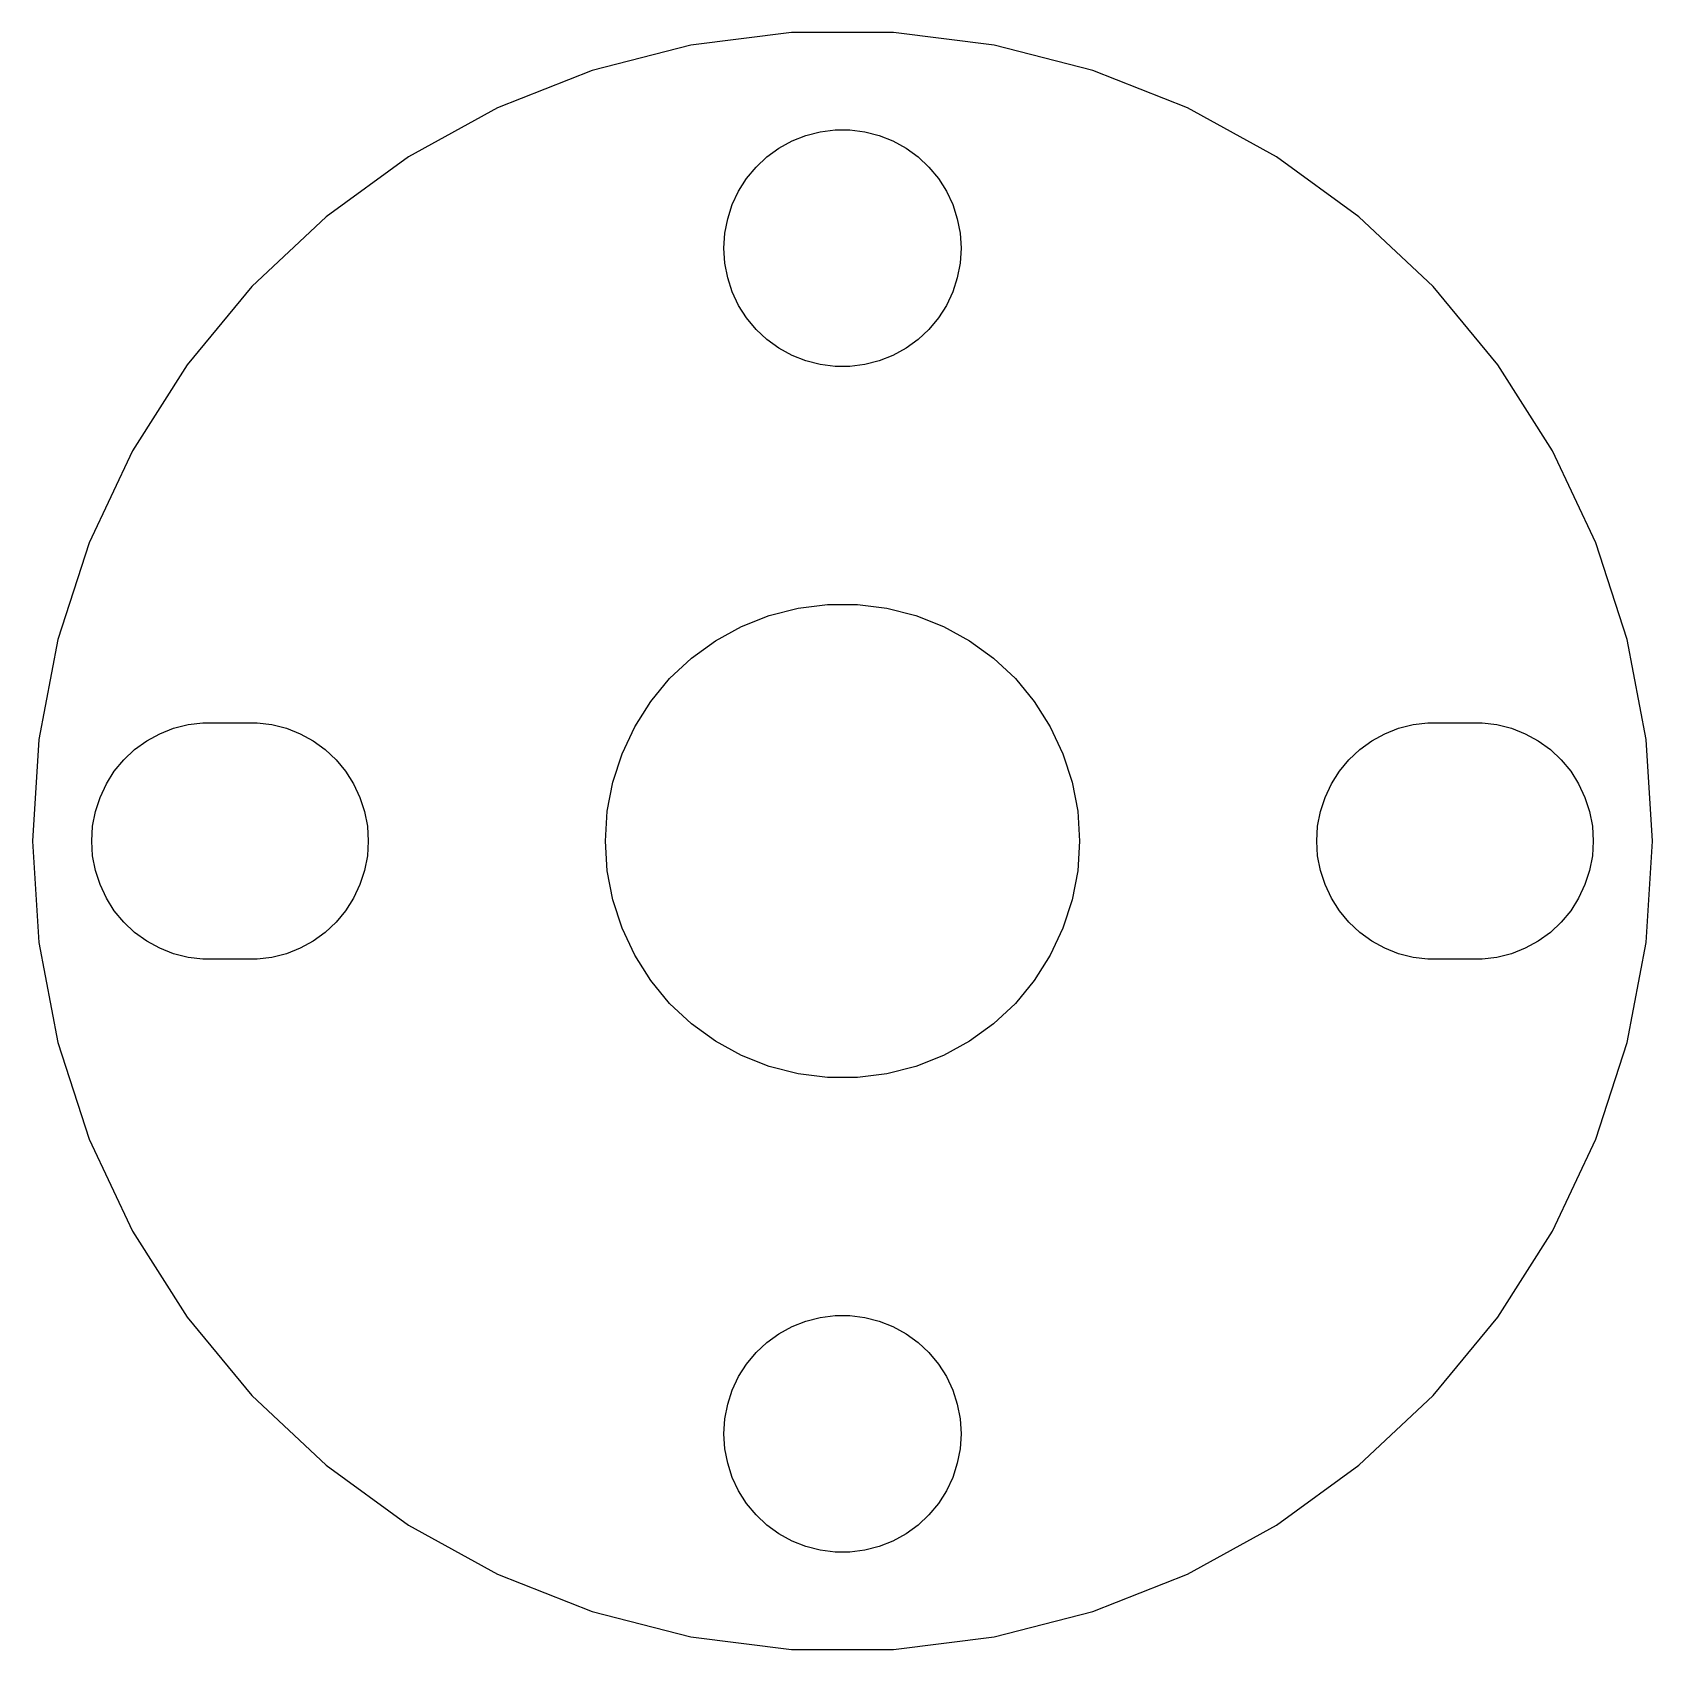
# Model space of a CAD drawing. Header units: metres. Extents: x -10 to 10, y -10 to 450.
# Drawn here: x -10.25 to 10.25, y 319.77 to 340.23 of the extents above; entities that cross this region are included whole.
import ezdxf

# ---------------------------------------------------------------- set-up
doc = ezdxf.new("R2010")
doc.units = ezdxf.units.M

msp = doc.modelspace()

# ---------------------------------------------------------------- linework, layer by layer
for p, q in [((-0.6436, 340.23), (-1.92065, 340.068)), ((0.6436, 340.23), (-0.6436, 340.23)), ((1.92065, 340.068), (0.6436, 340.23)), ((-1.92065, 340.068), (-3.16742, 339.748)), ((3.16742, 339.748), (1.92065, 340.068)), ((-3.16742, 339.748), (-4.36423, 339.274)), ((4.36423, 339.274), (3.16742, 339.748)), ((-4.36423, 339.274), (-5.49222, 338.654)), ((5.49222, 338.654), (4.36423, 339.274)), ((-0.638657, 338.857), (-0.463516, 338.927)), ((-0.463516, 338.927), (-0.281067, 338.973)), ((-0.281067, 338.973), (-0.094177, 338.997)), ((-0.094177, 338.997), (0.094177, 338.997)), ((0.094177, 338.997), (0.281067, 338.973)), ((0.281067, 338.973), (0.463516, 338.927)), ((0.463516, 338.927), (0.638657, 338.857)), ((-0.956131, 338.656), (-0.803726, 338.766)), ((-0.803726, 338.766), (-0.638657, 338.857)), ((0.638657, 338.857), (0.803726, 338.766)), ((0.803726, 338.766), (0.956131, 338.656)), ((-5.49222, 338.654), (-6.53358, 337.898)), ((-1.21352, 338.382), (-1.09344, 338.527)), ((-1.09344, 338.527), (-0.956131, 338.656)), ((0.956131, 338.656), (1.09344, 338.527)), ((1.09344, 338.527), (1.21352, 338.382)), ((6.53358, 337.898), (5.49222, 338.654)), ((-1.31445, 338.223), (-1.21352, 338.382)), ((1.21352, 338.382), (1.31445, 338.223)), ((-1.45287, 337.873), (-1.39465, 338.052)), ((-1.39465, 338.052), (-1.31445, 338.223)), ((1.31445, 338.223), (1.39465, 338.052)), ((1.39465, 338.052), (1.45287, 337.873)), ((-6.53358, 337.898), (-7.47192, 337.017)), ((-1.48816, 337.688), (-1.45287, 337.873)), ((1.45287, 337.873), (1.48816, 337.688)), ((7.47192, 337.017), (6.53358, 337.898)), ((-1.5, 337.5), (-1.48816, 337.688)), ((1.48816, 337.688), (1.5, 337.5)), ((-1.48816, 337.312), (-1.5, 337.5)), ((1.5, 337.5), (1.48816, 337.312)), ((-1.45287, 337.127), (-1.48816, 337.312)), ((1.48816, 337.312), (1.45287, 337.127)), ((-1.39465, 336.948), (-1.45287, 337.127)), ((1.45287, 337.127), (1.39465, 336.948)), ((-7.47192, 337.017), (-8.29242, 336.025)), ((-1.31445, 336.777), (-1.39465, 336.948)), ((1.39465, 336.948), (1.31445, 336.777)), ((8.29242, 336.025), (7.47192, 337.017)), ((-1.21352, 336.618), (-1.31445, 336.777)), ((-1.09344, 336.473), (-1.21352, 336.618)), ((1.21352, 336.618), (1.09344, 336.473)), ((1.31445, 336.777), (1.21352, 336.618)), ((-0.956131, 336.344), (-1.09344, 336.473)), ((1.09344, 336.473), (0.956131, 336.344)), ((-0.803726, 336.234), (-0.956131, 336.344)), ((-0.638657, 336.143), (-0.803726, 336.234)), ((0.803726, 336.234), (0.638657, 336.143)), ((0.956131, 336.344), (0.803726, 336.234)), ((-8.29242, 336.025), (-8.98213, 334.938)), ((-0.463516, 336.073), (-0.638657, 336.143)), ((-0.281067, 336.027), (-0.463516, 336.073)), ((-0.094177, 336.003), (-0.281067, 336.027)), ((0.094177, 336.003), (-0.094177, 336.003)), ((0.281067, 336.027), (0.094177, 336.003)), ((0.463516, 336.073), (0.281067, 336.027)), ((0.638657, 336.143), (0.463516, 336.073)), ((8.98213, 334.938), (8.29242, 336.025)), ((-8.98213, 334.938), (-9.5302, 333.773)), ((9.5302, 333.773), (8.98213, 334.938)), ((-9.5302, 333.773), (-9.92796, 332.549)), ((9.92796, 332.549), (9.5302, 333.773)), ((-0.927048, 332.853), (-0.562134, 332.947)), ((-0.562134, 332.947), (-0.18837, 332.994)), ((-0.18837, 332.994), (0.18837, 332.994)), ((0.18837, 332.994), (0.562134, 332.947)), ((0.562134, 332.947), (0.927048, 332.853)), ((-1.27733, 332.714), (-0.927048, 332.853)), ((0.927048, 332.853), (1.27733, 332.714)), ((-9.92796, 332.549), (-10.1692, 331.285)), ((-1.91226, 332.312), (-1.60747, 332.533)), ((-1.60747, 332.533), (-1.27733, 332.714)), ((1.27733, 332.714), (1.60747, 332.533)), ((1.60747, 332.533), (1.91226, 332.312)), ((10.1692, 331.285), (9.92796, 332.549)), ((-2.1869, 332.054), (-1.91226, 332.312)), ((1.91226, 332.312), (2.1869, 332.054)), ((-2.42705, 331.763), (-2.1869, 332.054)), ((2.1869, 332.054), (2.42705, 331.763)), ((-2.62891, 331.445), (-2.42705, 331.763)), ((2.42705, 331.763), (2.62891, 331.445)), ((-8.28107, 331.473), (-8.09418, 331.497)), ((-8.09418, 331.497), (-7.40581, 331.497)), ((-7.40581, 331.497), (-7.21892, 331.473)), ((7.21892, 331.473), (7.40581, 331.497)), ((7.40581, 331.497), (8.09418, 331.497)), ((8.09418, 331.497), (8.28107, 331.473)), ((-10.1692, 331.285), (-10.25, 330)), ((-8.80373, 331.266), (-8.63866, 331.357)), ((-8.63866, 331.357), (-8.46352, 331.427)), ((-8.46352, 331.427), (-8.28107, 331.473)), ((-7.21892, 331.473), (-7.03647, 331.427)), ((-7.03647, 331.427), (-6.86133, 331.357)), ((-6.86133, 331.357), (-6.69626, 331.266)), ((-2.78932, 331.104), (-2.62891, 331.445)), ((2.62891, 331.445), (2.78932, 331.104)), ((6.69626, 331.266), (6.86133, 331.357)), ((6.86133, 331.357), (7.03647, 331.427)), ((7.03647, 331.427), (7.21892, 331.473)), ((8.28107, 331.473), (8.46352, 331.427)), ((8.46352, 331.427), (8.63866, 331.357)), ((8.63866, 331.357), (8.80373, 331.266)), ((10.25, 330), (10.1692, 331.285)), ((-9.09344, 331.027), (-8.95613, 331.156)), ((-8.95613, 331.156), (-8.80373, 331.266)), ((-6.69626, 331.266), (-6.54385, 331.156)), ((-6.54385, 331.156), (-6.40654, 331.027)), ((-2.90575, 330.746), (-2.78932, 331.104)), ((2.78932, 331.104), (2.90575, 330.746)), ((6.40654, 331.027), (6.54385, 331.156)), ((6.54385, 331.156), (6.69626, 331.266)), ((8.80373, 331.266), (8.95613, 331.156)), ((8.95613, 331.156), (9.09344, 331.027)), ((-9.31445, 330.723), (-9.21352, 330.882)), ((-9.21352, 330.882), (-9.09344, 331.027)), ((-6.40654, 331.027), (-6.28647, 330.882)), ((-6.28647, 330.882), (-6.18553, 330.723)), ((6.18553, 330.723), (6.28647, 330.882)), ((6.28647, 330.882), (6.40654, 331.027)), ((9.09344, 331.027), (9.21352, 330.882)), ((9.21352, 330.882), (9.31445, 330.723)), ((-9.39465, 330.552), (-9.31445, 330.723)), ((-6.18553, 330.723), (-6.10533, 330.552)), ((-2.97633, 330.376), (-2.90575, 330.746)), ((2.90575, 330.746), (2.97633, 330.376)), ((6.10533, 330.552), (6.18553, 330.723)), ((9.31445, 330.723), (9.39465, 330.552)), ((-9.45287, 330.373), (-9.39465, 330.552)), ((-6.10533, 330.552), (-6.04712, 330.373)), ((6.04712, 330.373), (6.10533, 330.552)), ((9.39465, 330.552), (9.45287, 330.373)), ((-9.48816, 330.188), (-9.45287, 330.373)), ((-6.04712, 330.373), (-6.01183, 330.188)), ((-3, 330), (-2.97633, 330.376)), ((2.97633, 330.376), (3, 330)), ((6.01183, 330.188), (6.04712, 330.373)), ((9.45287, 330.373), (9.48816, 330.188)), ((-9.5, 330), (-9.48816, 330.188)), ((-6.01183, 330.188), (-6, 330)), ((6, 330), (6.01183, 330.188)), ((9.48816, 330.188), (9.5, 330)), ((-10.25, 330), (-10.1692, 328.715)), ((-9.48816, 329.812), (-9.5, 330)), ((-6, 330), (-6.01183, 329.812)), ((-2.97633, 329.624), (-3, 330)), ((3, 330), (2.97633, 329.624)), ((6.01183, 329.812), (6, 330)), ((9.5, 330), (9.48816, 329.812)), ((10.1692, 328.715), (10.25, 330)), ((-9.45287, 329.627), (-9.48816, 329.812)), ((-6.01183, 329.812), (-6.04712, 329.627)), ((6.04712, 329.627), (6.01183, 329.812)), ((9.48816, 329.812), (9.45287, 329.627)), ((-9.39465, 329.448), (-9.45287, 329.627)), ((-9.31445, 329.277), (-9.39465, 329.448)), ((-6.10533, 329.448), (-6.18553, 329.277)), ((-6.04712, 329.627), (-6.10533, 329.448)), ((-2.90575, 329.254), (-2.97633, 329.624)), ((2.97633, 329.624), (2.90575, 329.254)), ((6.10533, 329.448), (6.04712, 329.627)), ((6.18553, 329.277), (6.10533, 329.448)), ((9.39465, 329.448), (9.31445, 329.277)), ((9.45287, 329.627), (9.39465, 329.448)), ((-9.21352, 329.118), (-9.31445, 329.277)), ((-6.18553, 329.277), (-6.28647, 329.118)), ((-2.78932, 328.896), (-2.90575, 329.254)), ((2.90575, 329.254), (2.78932, 328.896)), ((6.28647, 329.118), (6.18553, 329.277)), ((9.31445, 329.277), (9.21352, 329.118)), ((-9.09344, 328.973), (-9.21352, 329.118)), ((-6.28647, 329.118), (-6.40654, 328.973)), ((6.40654, 328.973), (6.28647, 329.118)), ((9.21352, 329.118), (9.09344, 328.973)), ((-8.95613, 328.844), (-9.09344, 328.973)), ((-8.80373, 328.734), (-8.95613, 328.844)), ((-6.54385, 328.844), (-6.69626, 328.734)), ((-6.40654, 328.973), (-6.54385, 328.844)), ((-2.62891, 328.555), (-2.78932, 328.896)), ((2.78932, 328.896), (2.62891, 328.555)), ((6.54385, 328.844), (6.40654, 328.973)), ((6.69626, 328.734), (6.54385, 328.844)), ((8.95613, 328.844), (8.80373, 328.734)), ((9.09344, 328.973), (8.95613, 328.844)), ((-10.1692, 328.715), (-9.92796, 327.451)), ((-8.63866, 328.643), (-8.80373, 328.734)), ((-8.46352, 328.573), (-8.63866, 328.643)), ((-6.86133, 328.643), (-7.03647, 328.573)), ((-6.69626, 328.734), (-6.86133, 328.643)), ((6.86133, 328.643), (6.69626, 328.734)), ((7.03647, 328.573), (6.86133, 328.643)), ((8.63866, 328.643), (8.46352, 328.573)), ((8.80373, 328.734), (8.63866, 328.643)), ((9.92796, 327.451), (10.1692, 328.715)), ((-8.28107, 328.527), (-8.46352, 328.573)), ((-8.09418, 328.503), (-8.28107, 328.527)), ((-7.40581, 328.503), (-8.09418, 328.503)), ((-7.21892, 328.527), (-7.40581, 328.503)), ((-7.03647, 328.573), (-7.21892, 328.527)), ((-2.42705, 328.237), (-2.62891, 328.555)), ((2.62891, 328.555), (2.42705, 328.237)), ((7.21892, 328.527), (7.03647, 328.573)), ((7.40581, 328.503), (7.21892, 328.527)), ((8.09418, 328.503), (7.40581, 328.503)), ((8.28107, 328.527), (8.09418, 328.503)), ((8.46352, 328.573), (8.28107, 328.527)), ((-2.1869, 327.946), (-2.42705, 328.237)), ((2.42705, 328.237), (2.1869, 327.946)), ((-1.91226, 327.688), (-2.1869, 327.946)), ((2.1869, 327.946), (1.91226, 327.688)), ((-1.60747, 327.467), (-1.91226, 327.688)), ((1.91226, 327.688), (1.60747, 327.467)), ((-9.92796, 327.451), (-9.5302, 326.227)), ((-1.27733, 327.286), (-1.60747, 327.467)), ((1.60747, 327.467), (1.27733, 327.286)), ((9.5302, 326.227), (9.92796, 327.451)), ((-0.927048, 327.147), (-1.27733, 327.286)), ((1.27733, 327.286), (0.927048, 327.147)), ((-0.562134, 327.053), (-0.927048, 327.147)), ((-0.18837, 327.006), (-0.562134, 327.053)), ((0.18837, 327.006), (-0.18837, 327.006)), ((0.562134, 327.053), (0.18837, 327.006)), ((0.927048, 327.147), (0.562134, 327.053)), ((-9.5302, 326.227), (-8.98213, 325.062)), ((8.98213, 325.062), (9.5302, 326.227)), ((-8.98213, 325.062), (-8.29242, 323.975)), ((8.29242, 323.975), (8.98213, 325.062)), ((-8.29242, 323.975), (-7.47192, 322.983)), ((-0.638657, 323.857), (-0.463516, 323.927)), ((-0.463516, 323.927), (-0.281067, 323.973)), ((-0.281067, 323.973), (-0.094177, 323.997)), ((-0.094177, 323.997), (0.094177, 323.997)), ((0.094177, 323.997), (0.281067, 323.973)), ((0.281067, 323.973), (0.463516, 323.927)), ((0.463516, 323.927), (0.638657, 323.857)), ((7.47192, 322.983), (8.29242, 323.975)), ((-0.956131, 323.656), (-0.803726, 323.766)), ((-0.803726, 323.766), (-0.638657, 323.857)), ((0.638657, 323.857), (0.803726, 323.766)), ((0.803726, 323.766), (0.956131, 323.656)), ((-1.21352, 323.382), (-1.09344, 323.527)), ((-1.09344, 323.527), (-0.956131, 323.656)), ((0.956131, 323.656), (1.09344, 323.527)), ((1.09344, 323.527), (1.21352, 323.382)), ((-1.31445, 323.223), (-1.21352, 323.382)), ((1.21352, 323.382), (1.31445, 323.223)), ((-1.39465, 323.052), (-1.31445, 323.223)), ((1.31445, 323.223), (1.39465, 323.052)), ((-7.47192, 322.983), (-6.53358, 322.102)), ((-1.45287, 322.873), (-1.39465, 323.052)), ((1.39465, 323.052), (1.45287, 322.873)), ((6.53358, 322.102), (7.47192, 322.983)), ((-1.5, 322.5), (-1.48816, 322.688)), ((-1.48816, 322.688), (-1.45287, 322.873)), ((1.45287, 322.873), (1.48816, 322.688)), ((1.48816, 322.688), (1.5, 322.5)), ((-1.48816, 322.312), (-1.5, 322.5)), ((1.5, 322.5), (1.48816, 322.312)), ((-1.45287, 322.127), (-1.48816, 322.312)), ((1.48816, 322.312), (1.45287, 322.127)), ((-6.53358, 322.102), (-5.49222, 321.346)), ((-1.39465, 321.948), (-1.45287, 322.127)), ((1.45287, 322.127), (1.39465, 321.948)), ((5.49222, 321.346), (6.53358, 322.102)), ((-1.31445, 321.777), (-1.39465, 321.948)), ((1.39465, 321.948), (1.31445, 321.777)), ((-1.21352, 321.618), (-1.31445, 321.777)), ((1.31445, 321.777), (1.21352, 321.618)), ((-1.09344, 321.473), (-1.21352, 321.618)), ((-0.956131, 321.344), (-1.09344, 321.473)), ((1.09344, 321.473), (0.956131, 321.344)), ((1.21352, 321.618), (1.09344, 321.473)), ((-5.49222, 321.346), (-4.36423, 320.726)), ((-0.803726, 321.234), (-0.956131, 321.344)), ((0.956131, 321.344), (0.803726, 321.234)), ((4.36423, 320.726), (5.49222, 321.346)), ((-0.638657, 321.143), (-0.803726, 321.234)), ((-0.463516, 321.073), (-0.638657, 321.143)), ((-0.281067, 321.027), (-0.463516, 321.073)), ((0.463516, 321.073), (0.281067, 321.027)), ((0.638657, 321.143), (0.463516, 321.073)), ((0.803726, 321.234), (0.638657, 321.143)), ((-0.094177, 321.003), (-0.281067, 321.027)), ((0.094177, 321.003), (-0.094177, 321.003)), ((0.281067, 321.027), (0.094177, 321.003)), ((-4.36423, 320.726), (-3.16742, 320.252)), ((3.16742, 320.252), (4.36423, 320.726)), ((-3.16742, 320.252), (-1.92065, 319.932)), ((1.92065, 319.932), (3.16742, 320.252)), ((-1.92065, 319.932), (-0.6436, 319.77)), ((0.6436, 319.77), (1.92065, 319.932)), ((-0.6436, 319.77), (0.6436, 319.77))]:
    msp.add_line(p, q)

doc.saveas('drawing.dxf')
